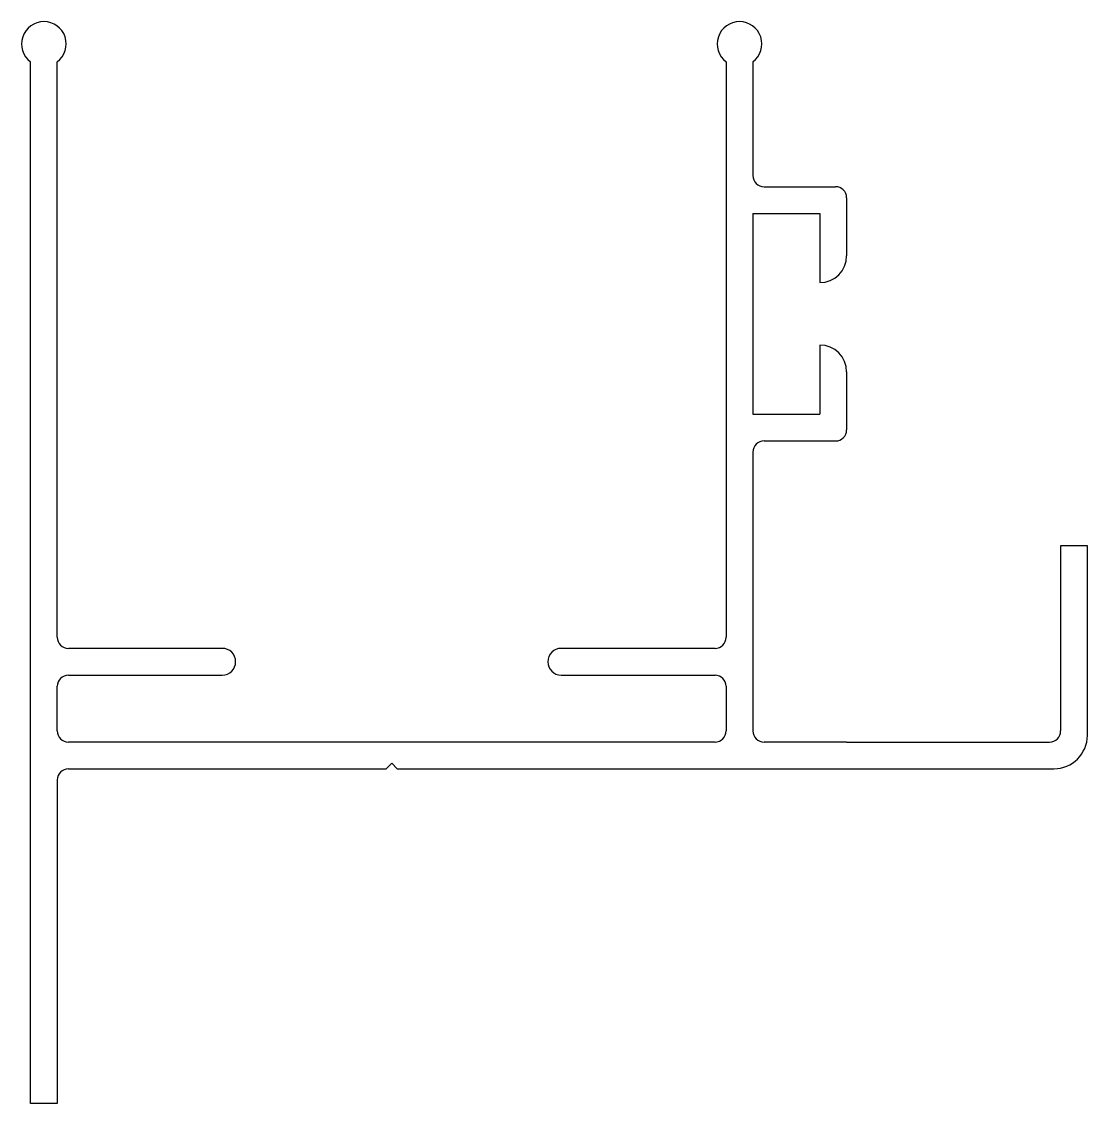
# Model space of a CAD drawing. Extents: x 73 to 120.8, y 24.8 to 73.3.
import ezdxf

# ---------------------------------------------------------------- set-up
doc = ezdxf.new("R2010")
doc.units = 0
doc.layers.get('0').update_dxf_attribs({"linetype": 'CONTINUOUS'})

msp = doc.modelspace()

# ---------------------------------------------------------------- linework, layer by layer
at = {"color": 7}
for p, q in [((73.409, 24.806), (73.409, 71.506)), ((74.609, 45.706), (74.609, 71.506)), ((104.609, 71.506), (104.609, 45.706)), ((105.809, 71.506), (105.809, 66.406)), ((106.309, 65.906), (109.509, 65.906)), ((110.009, 65.406), (110.009, 62.806)), ((105.809, 64.706), (105.809, 55.706)), ((105.809, 64.706), (108.809, 64.706)), ((108.809, 64.706), (108.809, 61.606)), ((108.809, 58.806), (108.809, 55.706)), ((110.009, 57.606), (110.009, 55.006)), ((105.809, 55.706), (108.809, 55.706)), ((106.309, 54.506), (109.509, 54.506)), ((105.809, 54.006), (105.809, 41.506)), ((119.609, 49.806), (119.609, 41.506)), ((120.809, 49.806), (119.609, 49.806)), ((120.809, 41.306), (120.809, 49.806)), ((82.009, 45.206), (75.109, 45.206)), ((104.109, 45.206), (97.209, 45.206)), ((75.109, 44.006), (82.009, 44.006)), ((97.209, 44.006), (104.109, 44.006)), ((74.609, 41.506), (74.609, 43.506)), ((104.609, 43.506), (104.609, 41.506)), ((104.109, 41.006), (75.109, 41.006)), ((110.009, 41.006), (106.309, 41.006)), ((110.009, 41.006), (119.109, 41.006)), ((75.109, 39.806), (89.359, 39.806)), ((89.359, 39.806), (89.609, 40.056)), ((89.859, 39.806), (89.609, 40.056)), ((89.859, 39.806), (110.009, 39.806)), ((110.009, 39.806), (119.309, 39.806)), ((74.609, 39.306), (74.609, 24.806)), ((74.609, 24.806), (73.409, 24.806))]:
    msp.add_line(p, q, dxfattribs=at)
for centre, radius, start, end in [((74.009, 72.306), 1, 306.8699, 233.1301), ((105.209, 72.306), 1, 306.8699, 233.1301), ((106.309, 66.406), 0.5, 180, 270), ((109.509, 65.406), 0.5, 0, 90), ((108.809, 62.806), 1.2, 270, 0), ((108.809, 57.606), 1.2, 0, 90), ((109.509, 55.006), 0.5, 270, 0), ((106.309, 54.006), 0.5, 90, 180), ((75.109, 45.706), 0.5, 180, 270), ((104.109, 45.706), 0.5, 270, 0), ((82.009, 44.606), 0.6, 270, 90), ((97.209, 44.606), 0.6, 90, 270), ((75.109, 43.506), 0.5, 90, 180), ((104.109, 43.506), 0.5, 0, 90), ((75.109, 41.506), 0.5, 180, 270), ((104.109, 41.506), 0.5, 270, 0), ((106.309, 41.506), 0.5, 180, 270), ((119.109, 41.506), 0.5, 270, 0), ((119.309, 41.306), 1.5, 270, 0), ((75.109, 39.306), 0.5, 90, 180)]:
    msp.add_arc(centre, radius, start, end, dxfattribs=at)

doc.saveas('drawing.dxf')
